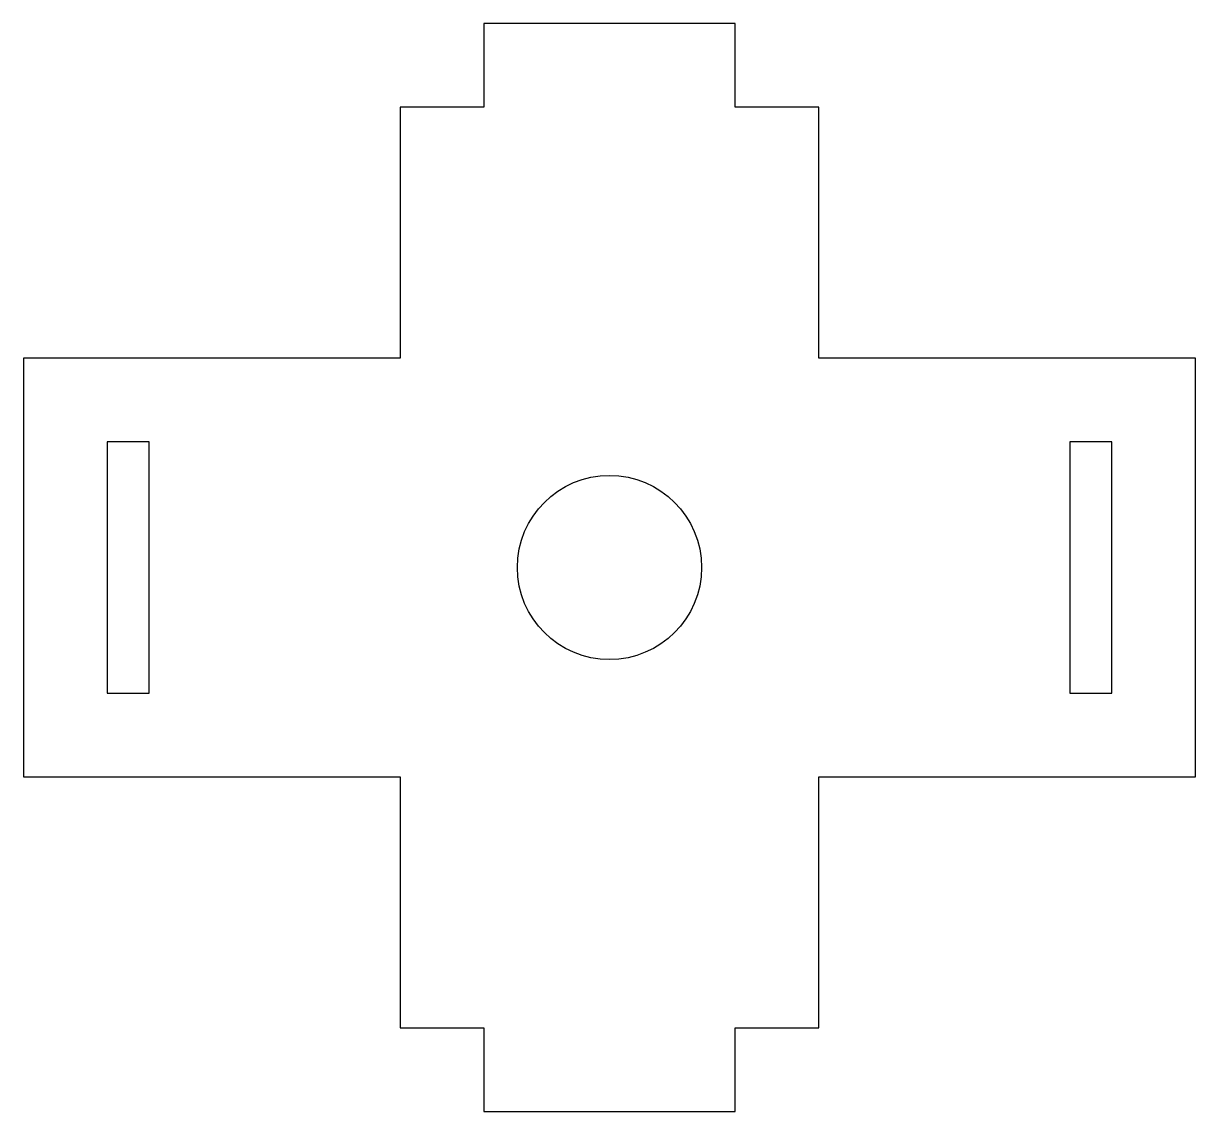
# Model space of a CAD drawing. Header units: millimetres. Extents: x 0.065 to 0.205, y 0.064 to 0.194.
import ezdxf

# ---------------------------------------------------------------- set-up
doc = ezdxf.new("R2010")
doc.units = ezdxf.units.MM

msp = doc.modelspace()

# ---------------------------------------------------------------- linework, layer by layer
at = {"color": 7, "linetype": 'Continuous', "lineweight": 25}
for p, q in [((0.11983, 0.19438), (0.11983, 0.18438)), ((0.14983, 0.19438), (0.11983, 0.19438)), ((0.14983, 0.18438), (0.14983, 0.19438)), ((0.10983, 0.18438), (0.10983, 0.15438)), ((0.11983, 0.18438), (0.10983, 0.18438)), ((0.15983, 0.18438), (0.14983, 0.18438)), ((0.15983, 0.15438), (0.15983, 0.18438)), ((0.10983, 0.15438), (0.06483, 0.15438)), ((0.06483, 0.15438), (0.06483, 0.10438)), ((0.20483, 0.15438), (0.15983, 0.15438)), ((0.20483, 0.10438), (0.20483, 0.15438)), ((0.07983, 0.14438), (0.07483, 0.14438)), ((0.07483, 0.14438), (0.07483, 0.11438)), ((0.07983, 0.11438), (0.07983, 0.14438)), ((0.18983, 0.14438), (0.18983, 0.11438)), ((0.19483, 0.14438), (0.18983, 0.14438)), ((0.19483, 0.11438), (0.19483, 0.14438)), ((0.07483, 0.11438), (0.07983, 0.11438)), ((0.18983, 0.11438), (0.19483, 0.11438)), ((0.06483, 0.10438), (0.10983, 0.10438)), ((0.10983, 0.10438), (0.10983, 0.07438)), ((0.15983, 0.10438), (0.20483, 0.10438)), ((0.15983, 0.07438), (0.15983, 0.10438)), ((0.10983, 0.07438), (0.11983, 0.07438)), ((0.11983, 0.07438), (0.11983, 0.06438)), ((0.14983, 0.07438), (0.15983, 0.07438)), ((0.14983, 0.06438), (0.14983, 0.07438)), ((0.11983, 0.06438), (0.14983, 0.06438))]:
    msp.add_line(p, q, dxfattribs=at)
msp.add_circle((0.13483, 0.12938), 0.011, dxfattribs=at)

doc.saveas('drawing.dxf')
